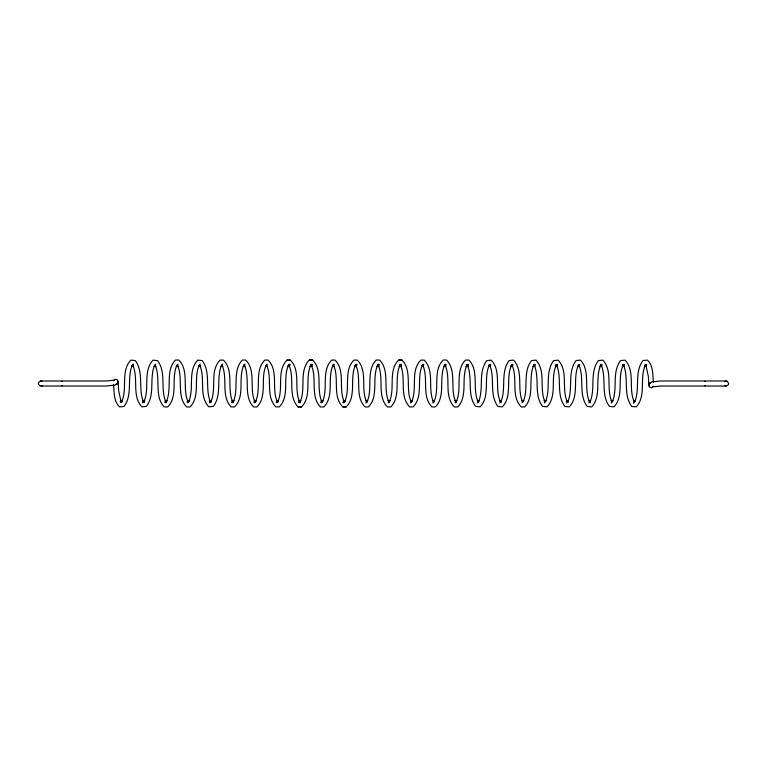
<?xml version="1.0" encoding="UTF-8"?>
<svg xmlns="http://www.w3.org/2000/svg" width="767" height="767" viewBox="0 0 767 767"><rect width="100%" height="100%" fill="white"/><g stroke="black" fill="none" stroke-linecap="round" stroke-linejoin="round"><path stroke-width="1.15" d="M653.522 386.185L651.701 387.834L649.39 386.999L648.901 384.507L650.723 382.858M648.796 385.283L649.572 382.992L651.816 381.937L660.569 380.988L726.1 380.988L727.365 381.314L728.65 383.471L728.334 384.737L726.167 386.022L660.675 386.022L652.803 386.856M113.506 380.758L115.386 379.166L117.667 380.087L118.07 382.589L116.191 384.171M118.214 381.813L117.351 384.075L115.108 385.082L106.421 386.022L40.996 386.022L39.721 385.743L38.35 383.625L38.618 382.35L40.737 380.998L106.335 380.998L114.264 380.116M555.96 365.744C550.284 378.658 557.35 396.031 547.072 406.855L542.557 406.385C533.592 394.727 539.853 378.457 534.398 365.456L534.781 366.463L533.659 364.9M578.184 365.763C572.537 378.697 579.526 395.964 569.325 406.874L564.857 406.462C555.912 394.737 562.163 378.428 556.698 365.38L557.101 366.386L555.979 364.824M155.835 364.095L154.157 366.444L154.56 365.447C149.114 378.457 155.356 394.717 146.42 406.395L141.924 406.855C131.588 396.05 138.683 378.658 133.007 365.744L133.544 366.674L132.432 365.13M178.078 364.162L176.4 366.501L176.793 365.485C170.945 378.447 178.452 396.434 167.58 406.961L164.186 406.913C153.908 396.05 160.984 378.62 155.289 365.667L155.854 366.607L154.742 365.054M200.35 364.104L198.663 366.453L199.104 365.437C193.265 378.438 200.705 396.366 189.948 407.009L186.573 406.932C176.276 396.04 183.351 378.639 177.656 365.667L178.193 366.636L177.081 365.092M222.708 364.133L221.03 366.482L221.462 365.495C216.035 378.486 222.229 394.679 213.37 406.357L208.883 406.874C198.432 396.136 205.614 378.62 199.899 365.696L200.408 366.645L199.305 365.102M209.88 402.742L211.548 400.412L211.021 401.352C216.754 388.418 209.554 370.873 220.004 360.135L223.408 360.097C234.232 370.605 226.754 388.543 232.593 401.477L232.171 400.489L233.283 402.052M232.248 402.771L233.916 400.441L233.379 401.409C239.103 388.428 231.96 370.912 242.334 360.059L245.708 360.03C256.389 370.71 249.026 388.514 254.836 401.515L254.385 400.499L255.507 402.052L254.51 402.713L256.178 400.393L255.689 401.362C261.422 388.418 254.213 370.854 264.711 360.107L268.095 360.049C278.766 370.701 271.384 388.543 277.203 401.515L276.724 400.537L277.846 402.09M267.223 364.143L265.545 366.482L266.005 365.485C260.195 378.486 267.549 396.29 256.907 406.999L253.532 406.951C243.12 396.117 250.282 378.601 244.558 365.619L245.066 366.607L243.954 365.054M276.753 402.78L278.421 400.451L277.922 401.4C283.685 388.466 276.398 370.797 286.954 360.116L288.219 360.107M299.111 402.809L300.789 400.479L300.28 401.457C306.043 388.466 298.814 370.835 309.293 360.039L312.668 360.039C323.243 370.787 315.956 388.476 321.737 401.467L321.268 400.46L322.38 402.013L321.383 402.752L323.051 400.422L322.591 401.409C328.353 388.457 321.057 370.777 331.67 360.087L335.054 360.068C345.62 370.777 338.324 388.495 344.105 401.467L343.597 400.499L344.719 402.052M499.729 402.934L501.407 400.585L500.985 401.601C506.431 388.562 500.228 372.311 509.115 360.576L513.545 360.087C523.775 371.017 516.757 388.351 522.423 401.323L521.876 400.364L522.989 401.908M521.991 402.876L523.669 400.537L523.286 401.553C528.731 388.553 522.49 372.302 531.445 360.634L535.932 360.116C546.162 371.007 539.115 388.37 544.791 401.323L544.215 400.393L545.327 401.946M555.394 366.655L557.053 364.335L555.95 364.871L557.676 364.871L556.43 364.766M544.234 402.943L545.922 400.595L545.529 401.592C550.984 388.572 544.723 372.283 553.688 360.595L558.194 360.174C568.462 370.998 561.415 388.332 567.072 401.246L566.525 400.316L568.184 402.627M577.637 366.703L579.286 364.392L578.213 364.948L579.929 364.948L578.721 364.833M566.602 402.972L568.289 400.623L567.887 401.649C573.361 388.591 567.101 372.273 576.055 360.538L580.504 360.107C590.619 371.084 583.687 388.313 589.324 401.275L588.749 400.336L590.408 402.646M588.864 402.915L590.542 400.566L590.187 401.601C595.662 388.572 589.363 372.263 598.385 360.595L602.881 360.135C612.996 371.075 606.045 388.332 611.692 401.275L611.088 400.364L612.2 401.908M611.107 402.991L612.804 400.633L612.43 401.64C617.914 388.591 611.596 372.244 620.637 360.557L625.143 360.193C635.297 371.075 628.346 388.294 633.973 401.199L633.398 400.288L634.501 401.822M61.504 381.391L62.137 381.276M62.185 385.628L61.561 385.743M704.825 381.343L705.458 381.314M705.477 385.667L704.844 385.705M634.453 402.244L633.475 403.011L635.162 400.652L634.798 401.697C640.292 388.61 633.983 372.235 643.005 360.5L647.453 360.126C653.426 365.591 652.65 375.025 653.484 382.465M132.47 364.795L133.477 364.066L131.79 366.415L132.202 365.389C126.747 378.438 132.969 394.717 124.053 406.462L119.623 406.922C113.516 401.524 114.35 391.956 113.497 384.497M456.116 402.148L455.119 402.828L456.796 400.499L456.384 401.505C462.223 388.543 454.754 370.614 465.579 360.059L468.973 360.097C479.317 370.931 472.184 388.409 477.899 401.371L477.342 400.432L478.455 401.975M433.882 402.186L432.856 402.886L434.534 400.547L434.084 401.553C439.913 388.553 432.511 370.682 443.211 360.011L446.586 360.068C456.931 370.94 449.826 388.39 455.531 401.371L455.004 400.393L456.116 401.946M243.944 364.881L244.951 364.2L243.273 366.54L243.695 365.533C237.885 378.495 245.306 396.357 234.539 406.951L231.145 406.932C220.752 396.127 227.924 378.582 222.19 365.619L222.727 366.568L221.615 365.015M478.387 402.224L477.362 402.905L479.049 400.556L478.627 401.544C484.063 388.543 477.851 372.321 486.748 360.634L491.235 360.154C501.618 370.921 494.485 388.37 500.18 401.285L499.662 400.355L501.321 402.665M389.262 402.129L388.246 402.79L389.924 400.46L389.483 401.457C395.293 388.505 387.901 370.691 398.629 360.078L402.013 360.078C412.464 370.854 405.254 388.457 410.997 401.419L410.47 400.46L411.591 402.013M367.029 402.176L365.984 402.848L367.661 400.508L367.182 401.505C372.973 388.514 365.658 370.758 376.252 360.02L379.627 360.059C390.087 370.864 382.896 388.438 388.629 401.419L388.131 400.432L389.252 401.985M411.534 402.205L410.498 402.857L412.167 400.518L411.726 401.496C417.555 388.553 410.105 370.634 420.872 360.087L424.276 360.135C434.774 370.844 427.555 388.418 433.288 401.333L432.789 400.384L433.901 401.937M333.031 364.843L334.086 364.181L332.418 366.521L332.907 365.533C327.135 378.524 334.402 396.213 323.866 406.98L320.491 406.97C309.973 396.194 317.212 378.562 311.46 365.571L311.939 366.568L310.827 365.015M300.252 406.941L301.498 406.932C312.15 396.28 304.815 378.534 310.597 365.581L310.146 366.578L311.824 364.248L310.798 364.891L312.524 364.891L311.306 364.891M333.041 365.025L334.153 366.578L333.693 365.61C339.484 378.534 332.13 396.29 342.801 406.903L346.205 406.903C356.808 396.261 349.484 378.534 355.265 365.6L354.776 366.549L356.454 364.22L355.389 364.833L357.115 364.833L355.859 364.814M511.867 364.843L513.075 364.929L511.359 364.929L512.423 364.363L510.764 366.674L511.292 365.725C505.606 378.658 512.682 396.04 502.366 406.893L497.917 406.433C489.03 394.698 495.233 378.457 489.797 365.428L490.228 366.425L489.106 364.862L490.19 364.296L488.521 366.626L489.058 365.696C483.354 378.62 490.506 396.108 480.113 406.874L475.617 406.347C466.71 394.689 472.923 378.486 467.496 365.504L467.899 366.501L466.787 364.939L467.832 364.258L466.163 366.588L466.71 365.629C461.005 378.61 468.1 396.06 457.784 406.951L454.409 406.989C443.671 396.347 451.082 378.476 445.253 365.485L445.685 366.501L444.563 364.939M121.339 402.176L120.131 402.081L121.848 402.081L120.774 402.637L122.432 400.326L121.895 401.275C127.562 388.332 120.524 371.007 130.793 360.135L135.251 360.567C144.167 372.292 137.935 388.572 143.391 401.611L142.969 400.604L144.1 402.176L143.017 402.704L144.675 400.384L144.129 401.304C149.824 388.38 142.71 370.95 153.045 360.154L157.551 360.653C166.487 372.311 160.245 388.543 165.691 401.534L165.298 400.527L166.41 402.09M40.996 386.022L42.233 385.628M724.844 381.343L726.1 380.988M299.686 402.157L298.449 402.167L300.175 402.167M288.488 364.977L289.6 366.53L289.092 365.571C294.854 378.543 287.596 396.203 298.104 406.941L299.341 406.932M289.101 360.116L290.357 360.107C301.086 370.691 293.684 388.495 299.485 401.429L299.044 400.46L300.156 402.013M289.006 364.824L290.262 364.814L288.536 364.814L289.581 364.181L287.903 366.521L288.363 365.552C282.553 378.486 289.964 396.338 279.246 406.922L275.842 406.884C265.277 396.213 272.553 378.582 266.801 365.658L267.28 366.607L266.168 365.063M286.954 360.116L290.357 360.107M489.097 364.862L490.822 364.862L489.576 364.776M466.748 364.871L468.464 364.871L467.228 364.833M144.11 402.148L142.394 402.148L143.64 402.244M210.963 402.167L209.238 402.167L210.494 402.224M233.321 402.148L231.596 402.148L232.832 402.167M255.555 402.1L253.829 402.1L255.047 402.148M277.817 402.176L276.091 402.176L277.347 402.215M322.408 402.119L320.683 402.119L321.9 402.129M298.104 406.941L301.498 406.932M309.293 360.039L310.51 360.039M311.45 360.039L312.668 360.039M344.21 402.196L342.954 402.196L344.68 402.196L343.626 402.819L345.294 400.489L344.824 401.448C350.624 388.505 343.252 370.71 353.913 360.097L357.317 360.126C367.93 370.768 360.624 388.457 366.386 401.381L365.917 400.422L367.029 401.975M342.801 406.903L344.057 406.903M344.939 406.903L346.205 406.903M398.629 360.078L399.866 360.078M400.777 360.078L402.013 360.078M400.374 364.852L401.611 364.862L399.895 364.862L400.959 364.229L399.291 366.559L399.808 365.581C394.065 378.572 401.256 396.136 390.825 406.97L387.45 406.98C376.818 396.271 384.142 378.514 378.352 365.533L378.812 366.54L377.69 364.977M378.16 364.881L379.377 364.91L377.652 364.91L378.687 364.287L377.019 366.607L377.498 365.629C371.746 378.582 378.994 396.194 368.448 406.922L365.063 406.961C354.45 396.28 361.784 378.495 355.993 365.523L356.473 366.501L355.361 364.939M165.979 402.186L164.742 402.138L166.468 402.138L165.375 402.733L167.043 400.412L166.487 401.362C172.172 388.39 165.116 370.988 175.375 360.068L178.749 360.02C189.545 370.634 182.086 388.562 187.934 401.563L187.512 400.537L188.634 402.09M422.713 364.795L423.969 364.843L422.243 364.843L423.317 364.258L421.649 366.588L422.166 365.648C416.414 378.572 423.662 396.184 413.154 406.893L409.751 406.913C398.974 396.366 406.414 378.495 400.595 365.552L401.026 366.54L399.914 364.987M445.013 364.862L446.231 364.919L444.505 364.919L445.56 364.325L443.892 366.645L444.39 365.677C438.676 378.62 445.848 396.117 435.407 406.903L432.022 406.97C421.304 396.357 428.724 378.457 422.895 365.476L423.355 366.463L422.233 364.9M534.081 364.814L535.318 364.881L533.602 364.881L534.695 364.296L533.036 366.626L533.602 365.677C527.936 378.649 534.944 395.993 524.743 406.932L521.378 406.999C510.525 396.424 518.013 378.428 512.155 365.437L512.557 366.463L511.436 364.9M188.193 402.157L186.985 402.09L188.701 402.09L187.647 402.675L189.305 400.355L188.797 401.314C194.492 388.38 187.369 370.931 197.752 360.116L202.2 360.605C211.04 372.331 204.866 388.543 210.302 401.563L209.851 400.566L210.973 402.129M600.944 364.795L602.172 364.891L600.456 364.891L601.568 364.335L599.899 366.655L600.503 365.725C594.866 378.687 601.779 395.916 591.702 406.913L587.244 406.452C578.26 394.746 584.531 378.438 579.066 365.389L579.43 366.425L578.308 364.862M623.283 364.747L624.53 364.881L622.804 364.881L623.926 364.373L622.267 366.684L622.852 365.792C617.214 378.697 624.185 395.954 614.031 406.836L609.506 406.414C600.465 394.765 606.774 378.438 601.299 365.408L601.654 366.425L600.532 364.862M645.574 364.814L646.782 364.958L645.066 364.958L646.159 364.43L644.501 366.741L645.076 365.811C639.467 378.735 646.36 395.897 636.284 406.855L631.807 406.5C622.785 394.775 629.093 378.409 623.6 365.332L623.983 366.348L622.852 364.776M40.737 380.998L42.012 381.276M724.901 385.705L726.167 386.022M645.181 364.814L646.284 366.358L645.948 365.322L648.403 376.75L648.824 385.811M121.771 402.148L120.668 400.604L121.042 401.63L118.597 390.259L118.185 381.285"/></g></svg>
